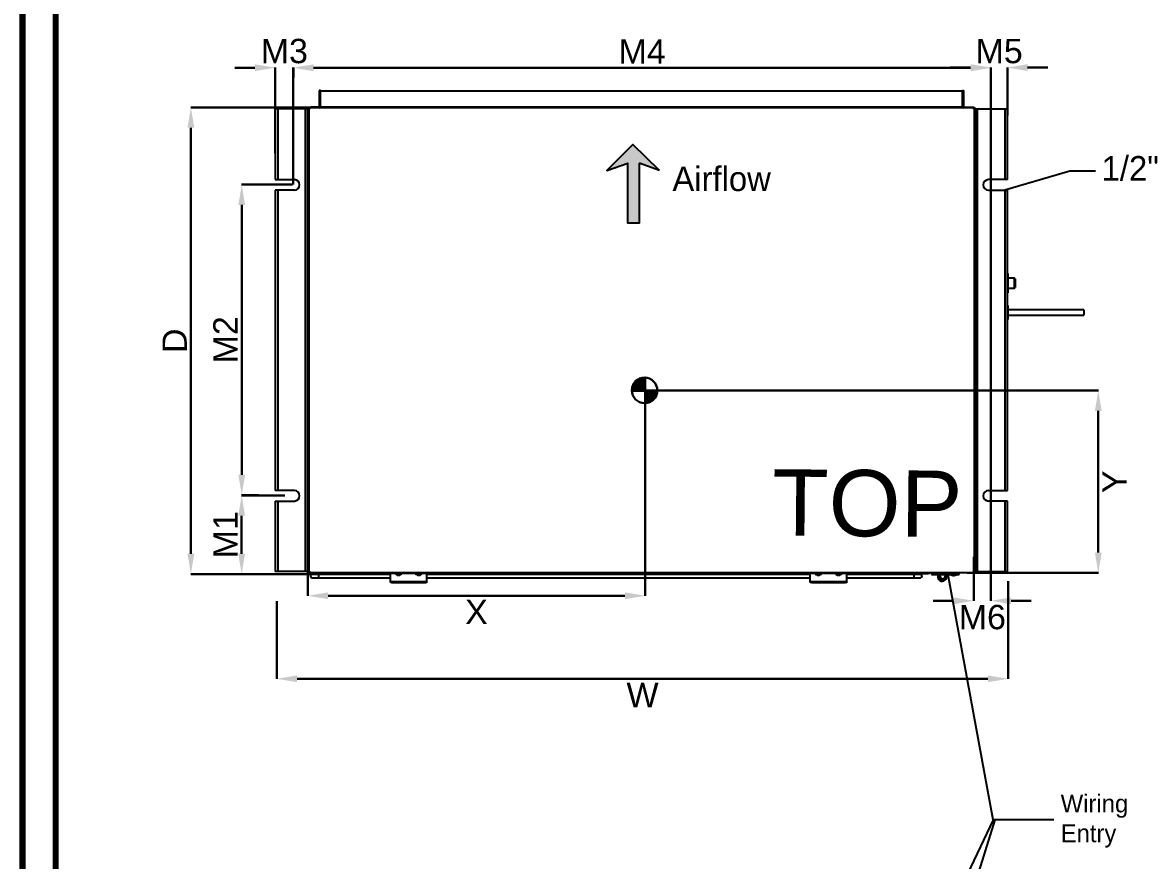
# Model space of a CAD drawing. Extents: x 594 to 813, y 174 to 240.
# Drawn here: x 712.11 to 726.06, y 221 to 231.32 of the extents above; entities that cross this region are included whole.
import ezdxf

# ---------------------------------------------------------------- set-up
doc = ezdxf.new("R2010")
doc.units = 0
doc.header["$MEASUREMENT"] = 0
doc.header["$PDMODE"] = 35
doc.header["$PDSIZE"] = 0.5
doc.layers.get('0').update_dxf_attribs({"linetype": 'CONTINUOUS', "lineweight": 30})
doc.layers.get('Defpoints').update_dxf_attribs({"linetype": 'CONTINUOUS'})
doc.layers.add('AC.REF(S). PIPING', color=3, linetype='CONTINUOUS', lineweight=30)
doc.layers.add('UG-BORDER', color=20, linetype='CONTINUOUS', lineweight=80)
for name, color, linetype in [('LG-AIRCON', 3, 'CONTINUOUS'), ('LG-DIMENSION', 7, 'CONTINUOUS'), ('LG-TEXT', 4, 'CONTINUOUS')]:
    doc.layers.add(name, color=color, linetype=linetype)
doc.styles.add('LG-TEXT', font='arial.ttf')
doc.dimstyles.new('LG-DIMENSION', dxfattribs={"dimtxt": 30, "dimasz": 25, "dimexe": 0.18, "dimexo": 0.0625, "dimgap": 5, "dimtad": 2, "dimtoh": 1, "dimdec": 0, "dimrnd": 0.05, "dimzin": 0, "dimdsep": 46, "dimtxsty": 'LG-TEXT', "dimcen": 0.09, "dimadec": 0, "dimazin": 0, "dimtfac": 1, "dimtdec": 0, "dimtix": 1, "dimtofl": 0, "dimtmove": 0, "dimatfit": 3, "dimfxl": 0.18, "dimtolj": 1, "dimtzin": 0, "dimarcsym": 0})
pattern_1 = [(45, (-6394.51597, 690.105), (-0.176776695, 0.176776695), [])]

# ---------------------------------------------------------------- blocks, each defined once
blk = doc.blocks.new('solid arrow')
h = blk.add_hatch(color=256)
h.dxf.hatch_style = 1
h.set_gradient(color1=(255, 255, 255), tint=1)
h.paths.add_polyline_path([(45.57, 20.71), (47.49, 20.01), (44.99, 22.5), (42.51, 20.01), (44.5, 20.71), (44.5, 20.71), (44.5, 20.71), (44.5, 20.71), (44.5, 15.03), (45.58, 15.03)])
blk.add_line((47.5, 20.01), (45.57, 20.71))
for points in [[(47.5, 20.01), (44.99, 22.5), (42.51, 20.01), (44.5, 20.71)], [(45.57, 20.71), (45.58, 15.03), (44.5, 15.03), (44.5, 20.71), (44.53, 20.71)]]:
    blk.add_lwpolyline(points)
blk = doc.blocks.new('arrows')
blk.add_blockref('solid arrow', (0, 0))
blk = doc.blocks.new('*D123')
at = {"layer": 'Defpoints', "color": 0, "transparency": 16777216}
for p in [(-6576.5, 1270), (-6523.2, 1270), (-6485.7, 1173.2)]:
    blk.add_point(p, dxfattribs=at)
at = {"layer": 'LG-AIRCON', "color": 0, "lineweight": -2, "transparency": 16777216}
for p, q in [((-6523.3, 1270), (-6576.7, 1270)), ((-6576.5, 1198.2), (-6576.5, 1245)), ((-6485.8, 1173.2), (-6576.7, 1173.2))]:
    blk.add_line(p, q, dxfattribs=at)
at = {"layer": 'LG-AIRCON', "color": 0, "transparency": 16777216}
for points in [[(-6580.7, 1245), (-6572.3, 1245), (-6576.5, 1270)], [(-6580.7, 1198.2), (-6572.3, 1198.2), (-6576.5, 1173.2)]]:
    blk.add_solid(points, dxfattribs=at)
at = {"layer": 'LG-AIRCON', "color": 0, "transparency": 16777216, "insert": (-6596.6, 1221.6), "char_height": 30, "attachment_point": 5, "rotation": 90, "style": 'LG-TEXT'}
blk.add_mtext('\\A1;M1', dxfattribs=at)
blk = doc.blocks.new('*D124')
at = {"layer": 'Defpoints', "color": 0, "transparency": 16777216}
for p in [(-6512.6, 1784.7), (-5652.8, 1796.9), (-5652.8, 1652.6)]:
    blk.add_point(p, dxfattribs=at)
at = {"layer": 'LG-AIRCON', "color": 0, "lineweight": -2, "transparency": 16777216}
for p, q in [((-6512.6, 1784.8), (-6512.6, 1797)), ((-6487.6, 1796.9), (-5677.8, 1796.9)), ((-5652.8, 1652.7), (-5652.8, 1797))]:
    blk.add_line(p, q, dxfattribs=at)
at = {"layer": 'LG-AIRCON', "color": 0, "transparency": 16777216}
for points in [[(-6487.6, 1801), (-6487.6, 1792.7), (-6512.6, 1796.9)], [(-5677.8, 1801), (-5677.8, 1792.7), (-5652.8, 1796.9)]]:
    blk.add_solid(points, dxfattribs=at)
at = {"layer": 'LG-AIRCON', "color": 0, "transparency": 16777216, "insert": (-6082.7, 1816.9), "char_height": 30, "attachment_point": 5, "style": 'LG-TEXT'}
blk.add_mtext('\\A1;M4', dxfattribs=at)
blk = doc.blocks.new('*D125')
at = {"layer": 'Defpoints', "color": 0, "transparency": 16777216}
for p in [(-5652.8, 1797.2), (-5652.8, 1766.3), (-5632.4, 1738.2)]:
    blk.add_point(p, dxfattribs=at)
at = {"layer": 'LG-AIRCON', "color": 0, "lineweight": -2, "transparency": 16777216}
for p, q in [((-5677.8, 1797.2), (-5702.8, 1797.2)), ((-5652.8, 1766.3), (-5652.8, 1797.4)), ((-5632.4, 1738.3), (-5632.4, 1797.4)), ((-5607.4, 1797.2), (-5582.4, 1797.2))]:
    blk.add_line(p, q, dxfattribs=at)
at = {"layer": 'LG-AIRCON', "color": 0, "transparency": 16777216}
for points in [[(-5677.8, 1801.4), (-5677.8, 1793), (-5652.8, 1797.2)], [(-5607.4, 1801.4), (-5607.4, 1793), (-5632.4, 1797.2)]]:
    blk.add_solid(points, dxfattribs=at)
at = {"layer": 'LG-AIRCON', "color": 0, "transparency": 16777216, "insert": (-5642.6, 1817.4), "char_height": 30, "attachment_point": 5, "style": 'LG-TEXT'}
blk.add_mtext('\\A1;M5', dxfattribs=at)
blk = doc.blocks.new('*D126')
at = {"layer": 'Defpoints', "color": 0, "transparency": 16777216}
for p in [(-6512.8, 1797.1), (-6535.1, 1691.6), (-6512.8, 1652.9)]:
    blk.add_point(p, dxfattribs=at)
at = {"layer": 'LG-AIRCON', "color": 0, "lineweight": -2, "transparency": 16777216}
for p, q in [((-6560.1, 1797.1), (-6585.1, 1797.1)), ((-6535.1, 1691.6), (-6535.1, 1797.3)), ((-6512.8, 1653), (-6512.8, 1797.3)), ((-6487.8, 1797.1), (-6462.8, 1797.1))]:
    blk.add_line(p, q, dxfattribs=at)
at = {"layer": 'LG-AIRCON', "color": 0, "transparency": 16777216}
for points in [[(-6560.1, 1801.2), (-6560.1, 1792.9), (-6535.1, 1797.1)], [(-6487.8, 1801.2), (-6487.8, 1792.9), (-6512.8, 1797.1)]]:
    blk.add_solid(points, dxfattribs=at)
at = {"layer": 'LG-AIRCON', "color": 0, "transparency": 16777216, "insert": (-6523.9, 1817.4), "char_height": 30, "attachment_point": 5, "style": 'LG-TEXT'}
blk.add_mtext('\\A1;M3', dxfattribs=at)
blk = doc.blocks.new('*D127')
at = {"layer": 'Defpoints', "color": 0, "transparency": 16777216}
for p in [(-6576.4, 1653), (-6513.9, 1653), (-6555.3, 1270.5)]:
    blk.add_point(p, dxfattribs=at)
at = {"layer": 'LG-AIRCON', "color": 0, "lineweight": -2, "transparency": 16777216}
for p, q in [((-6513.9, 1653), (-6576.6, 1653)), ((-6576.4, 1295.5), (-6576.4, 1628)), ((-6555.3, 1270.5), (-6576.6, 1270.5))]:
    blk.add_line(p, q, dxfattribs=at)
at = {"layer": 'LG-AIRCON', "color": 0, "transparency": 16777216}
for points in [[(-6580.6, 1628), (-6572.3, 1628), (-6576.4, 1653)], [(-6580.6, 1295.5), (-6572.3, 1295.5), (-6576.4, 1270.5)]]:
    blk.add_solid(points, dxfattribs=at)
at = {"layer": 'LG-AIRCON', "color": 0, "transparency": 16777216, "insert": (-6596.5, 1461.8), "char_height": 30, "attachment_point": 5, "rotation": 90, "style": 'LG-TEXT'}
blk.add_mtext('\\A1;M2', dxfattribs=at)
blk = doc.blocks.new('*D128')
at = {"layer": 'Defpoints', "color": 0, "transparency": 16777216}
for p in [(-6639.1, 1748.1), (-6473.9, 1748.1), (-6556.5, 1173.2)]:
    blk.add_point(p, dxfattribs=at)
at = {"layer": 'LG-AIRCON', "color": 0, "lineweight": -2, "transparency": 16777216}
for p, q in [((-6474, 1748.1), (-6639.3, 1748.1)), ((-6639.1, 1198.2), (-6639.1, 1723.1)), ((-6556.6, 1173.2), (-6639.3, 1173.2))]:
    blk.add_line(p, q, dxfattribs=at)
at = {"layer": 'LG-AIRCON', "color": 0, "transparency": 16777216}
for points in [[(-6643.3, 1723.1), (-6634.9, 1723.1), (-6639.1, 1748.1)], [(-6643.3, 1198.2), (-6634.9, 1198.2), (-6639.1, 1173.2)]]:
    blk.add_solid(points, dxfattribs=at)
at = {"layer": 'LG-AIRCON', "color": 0, "transparency": 16777216, "insert": (-6659.1, 1460.6), "char_height": 30, "attachment_point": 5, "rotation": 90, "style": 'LG-TEXT'}
blk.add_mtext('\\A1;D', dxfattribs=at)
blk = doc.blocks.new('*D129')
at = {"layer": 'Defpoints', "color": 0, "transparency": 16777216}
for p in [(-6079.6, 1399.2), (-5682.1, 1174.6), (-5520.3, 1174.6)]:
    blk.add_point(p, dxfattribs=at)
at = {"layer": 'LG-AIRCON', "color": 0, "lineweight": -2, "transparency": 16777216}
for p, q in [((-6079.5, 1399.2), (-5520.1, 1399.2)), ((-5520.3, 1374.2), (-5520.3, 1199.6)), ((-5682, 1174.6), (-5520.1, 1174.6))]:
    blk.add_line(p, q, dxfattribs=at)
at = {"layer": 'LG-AIRCON', "color": 0, "transparency": 16777216}
for points in [[(-5524.5, 1374.2), (-5516.1, 1374.2), (-5520.3, 1399.2)], [(-5524.5, 1199.6), (-5516.1, 1199.6), (-5520.3, 1174.6)]]:
    blk.add_solid(points, dxfattribs=at)
at = {"layer": 'LG-AIRCON', "color": 0, "transparency": 16777216, "insert": (-5500.3, 1286.9), "char_height": 30, "attachment_point": 5, "rotation": 90, "style": 'LG-TEXT'}
blk.add_mtext('\\A1;Y', dxfattribs=at)
blk = doc.blocks.new('*D147')
at = {"layer": 'Defpoints', "color": 0, "transparency": 16777216}
for p in [(-6078.9, 1399.1), (-6495, 1236.7), (-6078.9, 1146.5)]:
    blk.add_point(p, dxfattribs=at)
at = {"layer": 'LG-AIRCON', "color": 0, "lineweight": -2, "transparency": 16777216}
for p, q in [((-6078.9, 1399), (-6078.9, 1146.3)), ((-6495, 1236.6), (-6495, 1146.3)), ((-6470, 1146.5), (-6103.9, 1146.5))]:
    blk.add_line(p, q, dxfattribs=at)
at = {"layer": 'LG-AIRCON', "color": 0, "transparency": 16777216}
for points in [[(-6470, 1150.6), (-6470, 1142.3), (-6495, 1146.5)], [(-6103.9, 1150.6), (-6103.9, 1142.3), (-6078.9, 1146.5)]]:
    blk.add_solid(points, dxfattribs=at)
at = {"layer": 'LG-AIRCON', "color": 0, "transparency": 16777216, "insert": (-6287, 1126.5), "char_height": 30, "attachment_point": 5, "style": 'LG-TEXT'}
blk.add_mtext('\\A1;X', dxfattribs=at)
blk = doc.blocks.new('*D148')
at = {"layer": 'Defpoints', "color": 0, "transparency": 16777216}
for p in [(-5631.3, 1164.5), (-6533.2, 1139.7), (-5631.3, 1044.2)]:
    blk.add_point(p, dxfattribs=at)
at = {"layer": 'LG-AIRCON', "color": 0, "lineweight": -2, "transparency": 16777216}
for p, q in [((-5631.3, 1164.5), (-5631.3, 1044)), ((-6533.2, 1139.7), (-6533.2, 1044)), ((-6508.2, 1044.2), (-5656.3, 1044.2))]:
    blk.add_line(p, q, dxfattribs=at)
at = {"layer": 'LG-AIRCON', "color": 0, "transparency": 16777216}
for points in [[(-6508.2, 1048.3), (-6508.2, 1040), (-6533.2, 1044.2)], [(-5656.3, 1048.3), (-5656.3, 1040), (-5631.3, 1044.2)]]:
    blk.add_solid(points, dxfattribs=at)
at = {"layer": 'LG-AIRCON', "color": 0, "transparency": 16777216, "insert": (-6082.2, 1024.2), "char_height": 30, "attachment_point": 5, "style": 'LG-TEXT'}
blk.add_mtext('\\A1;W', dxfattribs=at)
blk = doc.blocks.new('*D149')
at = {"layer": 'Defpoints', "color": 0, "transparency": 16777216}
for p in [(-5652.9, 1693.7), (-5673.7, 1194.5), (-5673.7, 1140.3)]:
    blk.add_point(p, dxfattribs=at)
at = {"layer": 'LG-AIRCON', "color": 0, "lineweight": -2, "transparency": 16777216}
for p, q in [((-5652.9, 1693.7), (-5652.9, 1140.1)), ((-5673.7, 1194.5), (-5673.7, 1140.1)), ((-5698.7, 1140.3), (-5723.7, 1140.3)), ((-5627.9, 1140.3), (-5602.9, 1140.3))]:
    blk.add_line(p, q, dxfattribs=at)
at = {"layer": 'LG-AIRCON', "color": 0, "transparency": 16777216}
for points in [[(-5698.7, 1144.4), (-5698.7, 1136.1), (-5673.7, 1140.3)], [(-5627.9, 1144.4), (-5627.9, 1136.1), (-5652.9, 1140.3)]]:
    blk.add_solid(points, dxfattribs=at)
at = {"layer": 'LG-AIRCON', "color": 0, "transparency": 16777216, "insert": (-5663.3, 1120), "char_height": 30, "attachment_point": 5, "style": 'LG-TEXT'}
blk.add_mtext('\\A1;M6', dxfattribs=at)
blk = doc.blocks.new('A$C66FF4859')
at = {"linetype": 'Continuous'}
h = blk.add_hatch(dxfattribs=at)
h.set_pattern_fill('ANSI31', color=3, scale=2)
h.set_pattern_definition(pattern_1)
h.paths.add_polyline_path([(-6079.1, 1415.2), (-6084, 1414.5), (-6087.5, 1413), (-6090.7, 1410.7, 0.002024), (-6090.8, 1410.6), (-6093.2, 1407.4), (-6095, 1403.1), (-6095.5, 1399.3), (-6079.1, 1399.2)])
h = blk.add_hatch(dxfattribs=at)
h.set_pattern_fill('ANSI31', color=3, scale=2)
h.set_pattern_definition(pattern_1)
h.paths.add_polyline_path([(-6064.2, 1397.1, 0.004775), (-6064.1, 1397.4), (-6064, 1399.2), (-6064, 1399.2), (-6079.1, 1399.2), (-6079.1, 1399.1), (-6079.1, 1383.7, 0.000939), (-6079.1, 1383.7), (-6076.4, 1384.1), (-6074.6, 1384.6), (-6072.7, 1385.3, 0.005331), (-6072.5, 1385.5), (-6070.3, 1386.9), (-6068.6, 1388.3, 0.012595), (-6068.1, 1388.9), (-6066.7, 1390.6, 0.003389), (-6066.6, 1390.8), (-6065.6, 1392.4, 0.008247), (-6065.4, 1392.9), (-6064.6, 1395.1)])
at = {"color": 3, "linetype": 'Continuous'}
for p, q in [((-6079.2, 1414.9), (-6079.2, 1384.2)), ((-6095.5, 1399.3), (-6063.9, 1399.2))]:
    blk.add_line(p, q, dxfattribs=at)
at = {"color": 3, "linetype": 'Continuous', "flags": 128}
for points in [[(-6079.1, 1415.2), (-6079.1, 1399.1), (-6095.5, 1399.1), (-6095, 1403.1), (-6093.2, 1407.4), (-6090.8, 1410.7), (-6087.5, 1413), (-6084, 1414.5), (-6079.1, 1415.2)], [(-6064, 1399.2), (-6079.1, 1399.2), (-6079.1, 1383.7), (-6076.4, 1384.1), (-6074.6, 1384.6), (-6072.6, 1385.4), (-6070.3, 1386.9), (-6068.3, 1388.6), (-6066.7, 1390.7), (-6065.5, 1392.7), (-6064.6, 1395.1), (-6064.1, 1397.3), (-6064, 1399.2)]]:
    blk.add_lwpolyline(points, dxfattribs=at)
at = {"color": 3, "linetype": 'Continuous'}
blk.add_circle((-6079.7, 1399.5), 15.7, dxfattribs=at)
at = {"layer": 'LG-AIRCON', "color": 3, "linetype": 'Continuous'}
for p, q in [((-6480.8, 1769.1), (-6480.8, 1748.5)), ((-6479.2, 1769.1), (-6480.8, 1769.1)), ((-6480.4, 1748.7), (-6480.4, 1768.7)), ((-6480.4, 1768.7), (-6480.4, 1748.5)), ((-6480.4, 1768.7), (-6480, 1768.7)), ((-6480, 1768.7), (-6479.1, 1768.7)), ((-6479.2, 1768.7), (-6479.2, 1769.1)), ((-6479.1, 1748.7), (-6479.1, 1768.7)), ((-6479.1, 1768.7), (-5687.7, 1768.7)), ((-5687.7, 1748.7), (-5687.7, 1768.7)), ((-5687.7, 1768.7), (-5686.8, 1768.7)), ((-5687.6, 1769.1), (-5687.6, 1768.7)), ((-5687.6, 1769.1), (-5686, 1769.1)), ((-5686.8, 1768.7), (-5686.4, 1768.7)), ((-5686.4, 1748.7), (-5686.4, 1768.7)), ((-5686.4, 1748.5), (-5686.4, 1768.7)), ((-5686, 1748.5), (-5686, 1769.1)), ((-6535, 1746.2), (-6535, 1659.2)), ((-6534.1, 1746.2), (-6535, 1746.2)), ((-6532, 1746.2), (-6534.1, 1746.2)), ((-6532, 1746.2), (-6532, 1659.2)), ((-6498, 1746.2), (-6532, 1746.2)), ((-6498, 1746.2), (-6498, 1176.2)), ((-6495.9, 1746.2), (-6498, 1746.2)), ((-6495, 1746.2), (-6495.9, 1746.2)), ((-6495, 1746.2), (-6494, 1746.2)), ((-6495, 1176.2), (-6495, 1746.2)), ((-6494.4, 1747.7), (-6493.6, 1747.7)), ((-6494.4, 1746.2), (-6494.4, 1747.7)), ((-6494, 1176.2), (-6494, 1746.2)), ((-6493.6, 1745.7), (-6494, 1745.7)), ((-6491.6, 1747.7), (-6493.6, 1747.7)), ((-6493.6, 1747.7), (-6493.6, 1746.9)), ((-6493.6, 1746.9), (-6493.6, 1175.5)), ((-6491.6, 1746.9), (-6493.6, 1746.9)), ((-6493.4, 1747.7), (-6493.4, 1748.5)), ((-6493.4, 1748.5), (-6492.6, 1748.5)), ((-6492.6, 1747.7), (-6492.6, 1748.5)), ((-6492.6, 1748.5), (-6490.6, 1748.5)), ((-5675.2, 1747.7), (-6491.6, 1747.7)), ((-6491.6, 1747.7), (-6491.6, 1746.9)), ((-6490.6, 1748.5), (-6490.6, 1747.7)), ((-6480.6, 1748.5), (-6490.6, 1748.5)), ((-6480.8, 1748.5), (-6480.4, 1748.5)), ((-6480.6, 1748.5), (-6480.6, 1747.7)), ((-6480.4, 1748.7), (-6480, 1748.7)), ((-6480, 1748.7), (-6479.1, 1748.7)), ((-6479.6, 1748.5), (-6479.6, 1748.7)), ((-6479.6, 1748.5), (-6479.6, 1748.5)), ((-6479.2, 1748.5), (-6479.6, 1748.5)), ((-6479.2, 1748.5), (-6479.2, 1748.7)), ((-6479.2, 1748.5), (-6479.1, 1748.5)), ((-6479.1, 1748.7), (-5687.7, 1748.7)), ((-6479.1, 1748.7), (-6479.1, 1748.5)), ((-6479.1, 1747.7), (-6479.1, 1748.5)), ((-6479.1, 1748.5), (-6477.1, 1748.5)), ((-6479.1, 1748.5), (-6479.1, 1748.5)), ((-6477.1, 1748.5), (-6477.1, 1747.7)), ((-6477.1, 1748.5), (-5689.7, 1748.5)), ((-5689.7, 1747.7), (-5689.7, 1748.5)), ((-5689.7, 1748.5), (-5687.7, 1748.5)), ((-5687.7, 1748.7), (-5687.7, 1748.5)), ((-5687.7, 1748.7), (-5686.8, 1748.7)), ((-5687.7, 1748.5), (-5687.7, 1747.7)), ((-5687.7, 1748.5), (-5687.6, 1748.5)), ((-5687.7, 1748.5), (-5687.7, 1748.5)), ((-5687.6, 1748.7), (-5687.6, 1748.5)), ((-5687.6, 1748.5), (-5687.2, 1748.5)), ((-5687.2, 1748.7), (-5687.2, 1748.5)), ((-5687.2, 1748.5), (-5687.2, 1748.5)), ((-5686.8, 1748.7), (-5686.4, 1748.7)), ((-5686, 1748.5), (-5686.4, 1748.5)), ((-5686.2, 1747.7), (-5686.2, 1748.5)), ((-5686.2, 1748.5), (-5676.2, 1748.5)), ((-5676.2, 1747.7), (-5676.2, 1748.5)), ((-5676.2, 1748.5), (-5674.2, 1748.5)), ((-5675.2, 1747.7), (-5675.2, 1746.9)), ((-5673.2, 1747.7), (-5675.2, 1747.7)), ((-5673.2, 1746.9), (-5675.2, 1746.9)), ((-5674.2, 1748.5), (-5674.2, 1747.7)), ((-5674.2, 1748.5), (-5673.4, 1748.5)), ((-5673.4, 1748.5), (-5673.4, 1747.7)), ((-5673.2, 1747.7), (-5673.2, 1746.9)), ((-5673.2, 1747.7), (-5672.4, 1747.7)), ((-5673.2, 1746.9), (-5673.2, 1175.5)), ((-5672.2, 1746.2), (-5673.2, 1746.2)), ((-5673.2, 1746.2), (-5673.2, 1176.2)), ((-5672.4, 1747.7), (-5672.4, 1746.2)), ((-5672.2, 1746.2), (-5672.2, 1176.2)), ((-5672.2, 1746.2), (-5671.3, 1746.2)), ((-5671.3, 1746.2), (-5669.2, 1746.2)), ((-5669.2, 1176.2), (-5669.2, 1746.2)), ((-5669.2, 1746.2), (-5635.2, 1746.2)), ((-5635.2, 1659.2), (-5635.2, 1746.2)), ((-5635.2, 1746.2), (-5633.1, 1746.2)), ((-5633.1, 1746.2), (-5632.2, 1746.2)), ((-5632.2, 1659.2), (-5632.2, 1746.2)), ((-6535, 1659.2), (-6534.1, 1659.2)), ((-6534.1, 1659.2), (-6532, 1659.2)), ((-6532, 1659.2), (-6511.5, 1659.2)), ((-5635.2, 1659.2), (-5655.7, 1659.2)), ((-5633.1, 1659.2), (-5635.2, 1659.2)), ((-5632.2, 1659.2), (-5633.1, 1659.2)), ((-6535, 1646.2), (-6535, 1276.2)), ((-6534.1, 1646.2), (-6535, 1646.2)), ((-6532, 1646.2), (-6534.1, 1646.2)), ((-6532, 1646.2), (-6532, 1276.2)), ((-6511.5, 1646.2), (-6532, 1646.2)), ((-5655.7, 1646.2), (-5635.2, 1646.2)), ((-5635.2, 1276.2), (-5635.2, 1646.2)), ((-5635.2, 1646.2), (-5633.1, 1646.2)), ((-5633.1, 1646.2), (-5632.2, 1646.2)), ((-5632.2, 1276.2), (-5632.2, 1646.2)), ((-5631.9, 1543.7), (-5632.2, 1544)), ((-5631.9, 1542.3), (-5632.1, 1541.4)), ((-5632, 1543.2), (-5631.9, 1542.3)), ((-5632, 1534), (-5631.9, 1532.2)), ((-5631.9, 1543.7), (-5631.9, 1543.3)), ((-5631.9, 1543.3), (-5631.9, 1542.3)), ((-5631.9, 1542.3), (-5631.9, 1539.8)), ((-5631.9, 1539.8), (-5631.9, 1536.3)), ((-5623.8, 1537.9), (-5631.9, 1537.9)), ((-5631.9, 1536.3), (-5631.9, 1532.2)), ((-5622.9, 1537), (-5623.8, 1537.9)), ((-5623.8, 1537.6), (-5623.8, 1537.9)), ((-5623.8, 1536.8), (-5623.8, 1537.6)), ((-5623.8, 1534.9), (-5623.8, 1536.8)), ((-5623.8, 1532.4), (-5623.8, 1534.9)), ((-5622.9, 1537), (-5622.9, 1536.7)), ((-5622.9, 1536.7), (-5622.9, 1536)), ((-5622.9, 1536), (-5622.9, 1534)), ((-5622.9, 1534), (-5622.9, 1531.4)), ((-5632.2, 1519.4), (-5631.9, 1519.7)), ((-5631.9, 1532.2), (-5632.1, 1530.2)), ((-5631.9, 1521.6), (-5632, 1522.5)), ((-5631.9, 1521.6), (-5632, 1520.7)), ((-5631.9, 1532.2), (-5631.9, 1528.1)), ((-5631.9, 1528.1), (-5631.9, 1524.4)), ((-5631.9, 1525.5), (-5623.8, 1525.5)), ((-5631.9, 1524.4), (-5631.9, 1521.6)), ((-5631.9, 1521.6), (-5631.9, 1520.2)), ((-5631.9, 1520.2), (-5631.9, 1519.7)), ((-5623.8, 1529.8), (-5623.8, 1532.4)), ((-5623.8, 1527.6), (-5623.8, 1529.8)), ((-5623.8, 1526), (-5623.8, 1527.6)), ((-5623.8, 1525.5), (-5622.9, 1526.4)), ((-5623.8, 1525.5), (-5623.8, 1526)), ((-5622.9, 1531.4), (-5622.9, 1528.9)), ((-5622.9, 1528.9), (-5622.9, 1527.1)), ((-5622.9, 1527.1), (-5622.9, 1526.4)), ((-5632, 1503.9), (-5632.2, 1504.1)), ((-5632.1, 1496.8), (-5632, 1495.8)), ((-5632, 1495.8), (-5632.1, 1494.8)), ((-5632, 1503.9), (-5632, 1503.7)), ((-5632, 1503.7), (-5632, 1503)), ((-5632, 1503), (-5632, 1501.2)), ((-5632, 1501.2), (-5632, 1498.7)), ((-5632, 1498.7), (-5632, 1495.8)), ((-5538, 1498.6), (-5632, 1498.6)), ((-5632, 1495.8), (-5632, 1492.9)), ((-5632, 1492.9), (-5632, 1490.2)), ((-5632, 1492.2), (-5538, 1492.2)), ((-5538, 1498.6), (-5538, 1498.4)), ((-5538, 1498.4), (-5538, 1498)), ((-5538, 1498), (-5538, 1496.4)), ((-5538, 1496.4), (-5538, 1494.5)), ((-5538, 1494.5), (-5538, 1492.9)), ((-5538, 1492.9), (-5538, 1492.2)), ((-5632.2, 1486.8), (-5632, 1486.9)), ((-5632, 1490.2), (-5632, 1488.2)), ((-5632, 1488.2), (-5632, 1487.3)), ((-5632, 1487.3), (-5632, 1486.9)), ((-6494, 1369), (-6493.6, 1369)), ((-6493.6, 1367), (-6494, 1367)), ((-6534.1, 1276.2), (-6535, 1276.2)), ((-6532, 1276.2), (-6534.1, 1276.2)), ((-6511.5, 1276.2), (-6532, 1276.2)), ((-5655.7, 1276.2), (-5635.2, 1276.2)), ((-5635.2, 1276.2), (-5633.1, 1276.2)), ((-5633.1, 1276.2), (-5632.2, 1276.2)), ((-6535, 1263.2), (-6535, 1176.2)), ((-6535, 1263.2), (-6534.1, 1263.2)), ((-6534.1, 1263.2), (-6532, 1263.2)), ((-6532, 1263.2), (-6532, 1176.2)), ((-6532, 1263.2), (-6511.5, 1263.2)), ((-5635.2, 1263.2), (-5655.7, 1263.2)), ((-5635.2, 1176.2), (-5635.2, 1263.2)), ((-5633.1, 1263.2), (-5635.2, 1263.2)), ((-5632.2, 1263.2), (-5633.1, 1263.2)), ((-5632.2, 1176.2), (-5632.2, 1263.2)), ((-6534.1, 1176.2), (-6535, 1176.2)), ((-6532, 1176.2), (-6534.1, 1176.2)), ((-6498, 1176.2), (-6532, 1176.2)), ((-6495.9, 1176.2), (-6498, 1176.2)), ((-6495, 1176.2), (-6495.9, 1176.2)), ((-6495, 1176.2), (-6494, 1176.2)), ((-6491.6, 1175.5), (-6493.6, 1175.5)), ((-6493.6, 1174.7), (-6493.6, 1175.5)), ((-6493.6, 1173.9), (-6493.6, 1174.7)), ((-6491.6, 1174.7), (-6493.6, 1174.7)), ((-6491.6, 1173.9), (-6493.6, 1173.9)), ((-6491.6, 1174.7), (-6491.6, 1175.5)), ((-6491.6, 1174.7), (-6491.6, 1173.9)), ((-5675.2, 1174.7), (-6491.6, 1174.7)), ((-6491.6, 1173.9), (-6393.1, 1173.9)), ((-6489, 1172.7), (-6489.6, 1172.7)), ((-6487.2, 1172.7), (-6489, 1172.7)), ((-6484.6, 1172.7), (-6487.2, 1172.7)), ((-6481.6, 1172.7), (-6484.6, 1172.7)), ((-6393.1, 1172.7), (-6481.6, 1172.7)), ((-6481.6, 1172.7), (-6481.6, 1172.1)), ((-6481.6, 1172.1), (-6481.6, 1170.7)), ((-6393.1, 1173.7), (-6393.1, 1174.7)), ((-6391.6, 1173.7), (-6393.1, 1173.7)), ((-6393.1, 1163.7), (-6393.1, 1173.7)), ((-6391.6, 1174.7), (-6391.6, 1173.7)), ((-6349.6, 1173.7), (-6391.6, 1173.7)), ((-6386.4, 1173.5), (-6387, 1173.5)), ((-6385, 1173.5), (-6386.4, 1173.5)), ((-6385.8, 1172.5), (-6385.8, 1172.5)), ((-6385.8, 1172.5), (-6385.8, 1172.5)), ((-6383.1, 1173.5), (-6385, 1173.5)), ((-6383.4, 1172), (-6383.4, 1172.5)), ((-6383.4, 1171.7), (-6383.4, 1172)), ((-6381.1, 1173.5), (-6383.1, 1173.5)), ((-6382.7, 1172), (-6382.7, 1172.5)), ((-6382.7, 1171.7), (-6382.7, 1172)), ((-6379.7, 1173.5), (-6381.1, 1173.5)), ((-6380.3, 1172.5), (-6380.3, 1172.5)), ((-6380.3, 1172.5), (-6380.3, 1172.5)), ((-6379.2, 1173.5), (-6379.7, 1173.5)), ((-6361.4, 1173.5), (-6362, 1173.5)), ((-6360, 1173.5), (-6361.4, 1173.5)), ((-6360.8, 1172.5), (-6360.8, 1172.5)), ((-6360.8, 1172.5), (-6360.8, 1172.5)), ((-6358.1, 1173.5), (-6360, 1173.5)), ((-6358.4, 1172), (-6358.4, 1172.5)), ((-6358.4, 1171.7), (-6358.4, 1172)), ((-6356.1, 1173.5), (-6358.1, 1173.5)), ((-6357.7, 1172), (-6357.7, 1172.5)), ((-6357.7, 1171.7), (-6357.7, 1172)), ((-6354.7, 1173.5), (-6356.1, 1173.5)), ((-6355.3, 1172.5), (-6355.3, 1172.5)), ((-6355.3, 1172.5), (-6355.3, 1172.5)), ((-6354.2, 1173.5), (-6354.7, 1173.5)), ((-6349.6, 1173.7), (-6349.6, 1174.7)), ((-6348.1, 1173.7), (-6349.6, 1173.7)), ((-6348.1, 1174.7), (-6348.1, 1173.7)), ((-6348.1, 1173.9), (-5875.5, 1173.9)), ((-6348.1, 1163.7), (-6348.1, 1173.7)), ((-6114.6, 1172.7), (-6348.1, 1172.7)), ((-5875.5, 1172.7), (-6114.6, 1172.7)), ((-5875.5, 1173.7), (-5875.5, 1174.7)), ((-5874, 1173.7), (-5875.5, 1173.7)), ((-5875.5, 1163.7), (-5875.5, 1173.7)), ((-5874, 1174.7), (-5874, 1173.7)), ((-5832, 1173.7), (-5874, 1173.7)), ((-5868.8, 1173.5), (-5869.4, 1173.5)), ((-5867.4, 1173.5), (-5868.8, 1173.5)), ((-5868.2, 1172.5), (-5868.2, 1172.5)), ((-5868.2, 1172.5), (-5868.2, 1172.5)), ((-5865.5, 1173.5), (-5867.4, 1173.5)), ((-5865.8, 1172), (-5865.8, 1172.5)), ((-5865.8, 1171.7), (-5865.8, 1172)), ((-5863.5, 1173.5), (-5865.5, 1173.5)), ((-5865.1, 1172), (-5865.1, 1172.5)), ((-5865.1, 1171.7), (-5865.1, 1172)), ((-5862.1, 1173.5), (-5863.5, 1173.5)), ((-5862.7, 1172.5), (-5862.7, 1172.5)), ((-5862.7, 1172.5), (-5862.7, 1172.5)), ((-5861.6, 1173.5), (-5862.1, 1173.5)), ((-5843.8, 1173.5), (-5844.4, 1173.5)), ((-5842.4, 1173.5), (-5843.8, 1173.5)), ((-5843.2, 1172.5), (-5843.2, 1172.5)), ((-5843.2, 1172.5), (-5843.2, 1172.5)), ((-5840.5, 1173.5), (-5842.4, 1173.5)), ((-5840.8, 1172), (-5840.8, 1172.5)), ((-5840.8, 1171.7), (-5840.8, 1172)), ((-5838.5, 1173.5), (-5840.5, 1173.5)), ((-5840.1, 1172), (-5840.1, 1172.5)), ((-5840.1, 1171.7), (-5840.1, 1172)), ((-5837.1, 1173.5), (-5838.5, 1173.5)), ((-5837.7, 1172.5), (-5837.7, 1172.5)), ((-5837.7, 1172.5), (-5837.7, 1172.5)), ((-5836.6, 1173.5), (-5837.1, 1173.5)), ((-5832, 1173.7), (-5832, 1174.7)), ((-5830.5, 1173.7), (-5832, 1173.7)), ((-5830.5, 1174.7), (-5830.5, 1173.7)), ((-5830.5, 1173.9), (-5730, 1173.9)), ((-5830.5, 1163.7), (-5830.5, 1173.7)), ((-5747.6, 1172.7), (-5830.5, 1172.7)), ((-5747.6, 1172.7), (-5747.6, 1172.1)), ((-5744.5, 1172.7), (-5747.6, 1172.7)), ((-5747.6, 1172.1), (-5747.6, 1170.7)), ((-5746.1, 1174.7), (-5747, 1174.7)), ((-5744, 1174.7), (-5746.1, 1174.7)), ((-5741.9, 1172.7), (-5744.5, 1172.7)), ((-5726, 1174.7), (-5744, 1174.7)), ((-5740.2, 1172.7), (-5741.9, 1172.7)), ((-5739.6, 1172.7), (-5740.2, 1172.7)), ((-5730, 1173.9), (-5730, 1174.7)), ((-5728, 1173.9), (-5730, 1173.9)), ((-5728, 1174.7), (-5728, 1173.9)), ((-5726, 1174.7), (-5726, 1172.5)), ((-5726, 1172.5), (-5725.3, 1172.5)), ((-5725.3, 1172.5), (-5723.4, 1172.5)), ((-5723.4, 1172.5), (-5720.4, 1172.5)), ((-5720.4, 1172.5), (-5716.5, 1172.5)), ((-5715.3, 1172.5), (-5712.2, 1172.5)), ((-5708.7, 1174.5), (-5712.2, 1174.5)), ((-5712.2, 1172.5), (-5709, 1172.5)), ((-5708.7, 1174.5), (-5708.7, 1171)), ((-5707.7, 1174.5), (-5707.7, 1171)), ((-5707.7, 1174.5), (-5699, 1174.5)), ((-5707.7, 1173.5), (-5707.7, 1174.5)), ((-5707.7, 1174.5), (-5699, 1174.5)), ((-5707.7, 1173.5), (-5699, 1173.5)), ((-5707.7, 1172.5), (-5704.8, 1172.5)), ((-5707.3, 1172.5), (-5707.3, 1170)), ((-5704.8, 1172.5), (-5702, 1172.5)), ((-5702.3, 1173.3), (-5702.9, 1173.3)), ((-5700.9, 1173.3), (-5702.3, 1173.3)), ((-5701.7, 1172.3), (-5701.7, 1172.3)), ((-5701.7, 1172.3), (-5701.7, 1172.3)), ((-5699, 1173.3), (-5700.9, 1173.3)), ((-5699.3, 1171.8), (-5699.3, 1172.3)), ((-5699.3, 1171.5), (-5699.3, 1171.8)), ((-5699, 1174.5), (-5699, 1174.7)), ((-5699, 1173.5), (-5699, 1174.5)), ((-5696.7, 1174.5), (-5699, 1174.5)), ((-5699, 1174.5), (-5696.7, 1174.5)), ((-5696.7, 1173.5), (-5699, 1173.5)), ((-5697, 1173.3), (-5699, 1173.3)), ((-5698.8, 1171.8), (-5698.8, 1172.3)), ((-5698.8, 1171.5), (-5698.8, 1171.8)), ((-5698.6, 1171.8), (-5698.6, 1172.3)), ((-5698.6, 1171.5), (-5698.6, 1171.8)), ((-5698.1, 1171.5), (-5698.1, 1171.6)), ((-5698.1, 1171.5), (-5698.1, 1171.5)), ((-5695.6, 1173.3), (-5697, 1173.3)), ((-5695.1, 1174.5), (-5696.7, 1174.5)), ((-5696.7, 1174.5), (-5695.1, 1174.5)), ((-5695.1, 1173.5), (-5696.7, 1173.5)), ((-5696.2, 1172.3), (-5696.2, 1172.3)), ((-5696.2, 1172.3), (-5696.2, 1172.3)), ((-5696, 1172.5), (-5693, 1172.5)), ((-5695.7, 1172.3), (-5695.7, 1172.3)), ((-5695.7, 1172.3), (-5695.7, 1172.3)), ((-5695.1, 1173.3), (-5695.6, 1173.3)), ((-5694.5, 1174.5), (-5695.1, 1174.5)), ((-5695.1, 1174.5), (-5694.5, 1174.5)), ((-5694.5, 1173.5), (-5695.1, 1173.5)), ((-5694.5, 1174.5), (-5694.5, 1174.7)), ((-5694.5, 1173.5), (-5694.5, 1174.5)), ((-5693, 1172.5), (-5692, 1172.5)), ((-5678, 1174.7), (-5692, 1174.7)), ((-5692, 1172.5), (-5692, 1174.7)), ((-5675.9, 1174.7), (-5678, 1174.7)), ((-5675, 1174.7), (-5675.9, 1174.7)), ((-5675.2, 1174.7), (-5675.2, 1175.5)), ((-5673.2, 1175.5), (-5675.2, 1175.5)), ((-5674.2, 1174.7), (-5675.2, 1174.7)), ((-5674.2, 1175.5), (-5674.2, 1174.7)), ((-5672.2, 1176.2), (-5673.2, 1176.2)), ((-5672.2, 1176.2), (-5671.3, 1176.2)), ((-5671.3, 1176.2), (-5669.2, 1176.2)), ((-5669.2, 1176.2), (-5635.2, 1176.2)), ((-5635.2, 1176.2), (-5633.1, 1176.2)), ((-5633.1, 1176.2), (-5632.2, 1176.2)), ((-6489.6, 1168.7), (-6489, 1168.7)), ((-6489, 1168.7), (-6487.2, 1168.7)), ((-6487.2, 1168.7), (-6484.6, 1168.7)), ((-6484.6, 1168.7), (-6481.6, 1168.7)), ((-6481.6, 1170.7), (-6481.6, 1169.3)), ((-6481.6, 1169.3), (-6481.6, 1168.7)), ((-6481.6, 1168.7), (-6393.1, 1168.7)), ((-6348.1, 1163.7), (-6393.1, 1163.7)), ((-6393.1, 1162.9), (-6393.1, 1163.7)), ((-6391.6, 1162.9), (-6393.1, 1162.9)), ((-6391.6, 1163.7), (-6391.6, 1162.9)), ((-6391.6, 1162.9), (-6349.6, 1162.9)), ((-6349.6, 1162.9), (-6349.6, 1163.7)), ((-6348.1, 1162.9), (-6349.6, 1162.9)), ((-6348.1, 1168.7), (-6114.6, 1168.7)), ((-6348.1, 1163.7), (-6348.1, 1162.9)), ((-6114.6, 1168.7), (-5875.5, 1168.7)), ((-5830.5, 1163.7), (-5875.5, 1163.7)), ((-5875.5, 1162.9), (-5875.5, 1163.7)), ((-5874, 1162.9), (-5875.5, 1162.9)), ((-5874, 1163.7), (-5874, 1162.9)), ((-5874, 1162.9), (-5832, 1162.9)), ((-5832, 1162.9), (-5832, 1163.7)), ((-5830.5, 1162.9), (-5832, 1162.9)), ((-5830.5, 1168.7), (-5747.6, 1168.7)), ((-5830.5, 1163.7), (-5830.5, 1162.9)), ((-5747.6, 1170.7), (-5747.6, 1169.3)), ((-5747.6, 1169.3), (-5747.6, 1168.7)), ((-5747.6, 1168.7), (-5744.5, 1168.7)), ((-5744.5, 1168.7), (-5741.9, 1168.7)), ((-5741.9, 1168.7), (-5740.2, 1168.7)), ((-5740.2, 1168.7), (-5739.6, 1168.7))]:
    blk.add_line(p, q, dxfattribs=at)
at = {"layer": 'LG-AIRCON', "color": 7}
for p, q in [((-5635.6, 1646.4), (-5555.4, 1670)), ((-5555.4, 1670), (-5523.9, 1670)), ((-5649.8, 870.6), (-5706, 1174.3)), ((-5649.8, 870.6), (-5703.6, 757.3)), ((-5703.6, 690.7), (-5647.5, 870.6)), ((-5575, 870.6), (-5649.8, 870.6))]:
    blk.add_line(p, q, dxfattribs=at)
at = {"layer": 'LG-AIRCON', "color": 3, "linetype": 'Continuous'}
for centre, radius, start, end in [((-6480.6, 1748.7), 1, 270, 0), ((-6480.6, 1748.7), 0.2, 270, 0), ((-5686.2, 1748.7), 1, 180, 270), ((-5686.2, 1748.7), 0.2, 180, 270), ((-6511.5, 1652.7), 6.5, 270, 90), ((-5655.7, 1652.7), 6.5, 90, 270), ((-6511.5, 1269.7), 6.5, 270, 90), ((-5655.7, 1269.7), 6.5, 90, 270), ((-6489.6, 1170.7), 2, 90.0023, 269.9967), ((-6386.9, 1173.6), 0.1, 90, 219.2461), ((-6383.1, 1176.7), 5, 219.2461, 236.633), ((-6383.1, 1176.7), 4.99, 236.5402, 265.9761), ((-6383.1, 1176.7), 4.18, 265.1921, 274.8079), ((-6383.1, 1176.7), 4.99, 274.0239, 303.4598), ((-6383.1, 1176.7), 5, 303.367, 320.7539), ((-6379.3, 1173.6), 0.1, 320.7539, 90), ((-6361.9, 1173.6), 0.1, 90, 219.2461), ((-6358.1, 1176.7), 5, 219.2461, 236.633), ((-6358.1, 1176.7), 4.99, 236.5402, 265.9761), ((-6358.1, 1176.7), 4.18, 265.1921, 274.8079), ((-6358.1, 1176.7), 4.99, 274.0239, 303.4598), ((-6358.1, 1176.7), 5, 303.367, 320.7539), ((-6354.3, 1173.6), 0.1, 320.7539, 90), ((-5869.3, 1173.6), 0.1, 90, 219.2461), ((-5865.5, 1176.7), 5, 219.2461, 236.633), ((-5865.5, 1176.7), 4.99, 236.5402, 265.9761), ((-5865.5, 1176.7), 4.18, 265.1921, 274.8079), ((-5865.5, 1176.7), 4.99, 274.0239, 303.4598), ((-5865.5, 1176.7), 5, 303.367, 320.7539), ((-5861.7, 1173.6), 0.1, 320.7539, 90), ((-5844.3, 1173.6), 0.1, 90, 219.2461), ((-5840.5, 1176.7), 5, 219.2461, 236.633), ((-5840.5, 1176.7), 4.99, 236.5402, 265.9761), ((-5840.5, 1176.7), 4.18, 265.1921, 274.8079), ((-5840.5, 1176.7), 4.99, 274.0239, 303.4598), ((-5840.5, 1176.7), 5, 303.367, 320.7539), ((-5836.7, 1173.6), 0.1, 320.7539, 90), ((-5739.6, 1170.7), 2, 270.0033, 89.9977), ((-5712.8, 1170), 5.5, 152.9648, 0), ((-5712.8, 1170), 4.5, 146.2613, 336.5269), ((-5712.2, 1171), 4.5, 124.695, 0), ((-5712.2, 1171), 3.5, 90, 0), ((-5702.8, 1173.4), 0.1, 90, 219.2461), ((-5699, 1176.5), 5, 219.2461, 236.633), ((-5699, 1176.5), 4.99, 236.5402, 265.9761), ((-5699, 1176.5), 4.18, 265.1921, 274.8079), ((-5698.5, 1176.5), 4.99, 260.1878, 265.9761), ((-5699, 1176.5), 4.99, 274.0239, 303.4598), ((-5698.5, 1176.5), 4.99, 274.0239, 303.4598), ((-5699, 1176.5), 5, 303.367, 320.7539), ((-5698.5, 1176.5), 5, 303.367, 306.8699), ((-5695.2, 1173.4), 0.1, 320.7539, 90), ((-5674.2, 1175.7), 1, 270, 348.4617)]:
    blk.add_arc(centre, radius, start, end, dxfattribs=at)
at = {"layer": 'LG-DIMENSION', "xscale": 12.97570583498056, "yscale": 12.97570583498056, "zscale": 12.97570583498056}
blk.add_blockref('arrows', (-6677.8, 1410.6), dxfattribs=at)
at = {"layer": 'LG-DIMENSION', "attachment_point": 1}
for s, insert, char_height, width in [('1/2" Diameter Opening', (-5516.2, 1688.2), 30.25, 398.384), ('Airflow', (-6045.4, 1675.3), 30.25, 57.18), ('Wiring Entry', (-5566.7, 901.5), 22, 57.18)]:
    blk.add_mtext(s, dxfattribs=dict(at, insert=insert, char_height=char_height, width=width))
at = {"layer": 'LG-TEXT', "color": 7, "style": 'LG-TEXT'}
blk.add_text('TOP', height=81.68, rotation=359.4651, dxfattribs=at).set_placement((-5922.8, 1220.8))
at = {"layer": 'LG-AIRCON', "color": 7}
for base, p1, p2, text, picture, middle in [((-6512.8, 1797.1), (-6535.1, 1691.6), (-6512.8, 1652.9), 'M3', '*D126', (-6523.9, 1817.4)), ((-5652.8, 1796.9), (-6512.6, 1784.7), (-5652.8, 1652.6), 'M4', '*D124', (-6082.7, 1816.9)), ((-5652.8, 1797.2), (-5632.4, 1738.2), (-5652.8, 1766.3), 'M5', '*D125', (-5642.6, 1817.4)), ((-5673.7, 1140.3), (-5652.9, 1693.7), (-5673.7, 1194.5), 'M6', '*D149', (-5663.3, 1120)), ((-6078.9, 1146.5), (-6495, 1236.7), (-6078.9, 1399.1), 'X', '*D147', (-6287, 1126.5)), ((-5631.3, 1044.2), (-6533.2, 1139.7), (-5631.3, 1164.5), 'W', '*D148', (-6082.2, 1024.2))]:
    dim = blk.add_linear_dim(base=base, p1=p1, p2=p2, text=text, dimstyle='LG-DIMENSION', dxfattribs=at)
    dim.commit()
    dim.dimension.update_dxf_attribs({"geometry": picture, "text_midpoint": middle})
for base, p1, p2, text, picture, middle in [((-6639.1, 1748.1), (-6556.5, 1173.2), (-6473.9, 1748.1), 'D', '*D128', (-6659.1, 1460.6)), ((-6576.4, 1653), (-6555.3, 1270.5), (-6513.9, 1653), 'M2', '*D127', (-6596.5, 1461.8)), ((-5520.3, 1174.6), (-6079.6, 1399.2), (-5682.1, 1174.6), 'Y', '*D129', (-5500.3, 1286.9)), ((-6576.5, 1270), (-6485.7, 1173.2), (-6523.2, 1270), 'M1', '*D123', (-6596.6, 1221.6))]:
    dim = blk.add_linear_dim(base=base, p1=p1, p2=p2, angle=90, text=text, dimstyle='LG-DIMENSION', dxfattribs=at)
    dim.commit()
    dim.dimension.update_dxf_attribs({"geometry": picture, "text_midpoint": middle})

msp = doc.modelspace()

# ---------------------------------------------------------------- linework, layer by layer
at = {"layer": 'UG-BORDER'}
msp.add_line((712.113, 240.494), (712.113, 173.794), dxfattribs=at)
at = {"layer": 'UG-BORDER', "color": 7}
for p, q in [((712.113, 173.794), (712.113, 240.494)), ((712.518, 240.09), (712.518, 174.199))]:
    msp.add_line(p, q, dxfattribs=at)

# ---------------------------------------------------------------- block references
at = {"layer": 'AC.REF(S). PIPING', "linetype": 'Continuous', "xscale": 0.0099999999999909, "yscale": 0.0099999999999909, "zscale": 0.0099999999999909}
msp.add_blockref('A$C66FF4859', (780.579, 212.797), dxfattribs=at)

doc.saveas('drawing.dxf')
